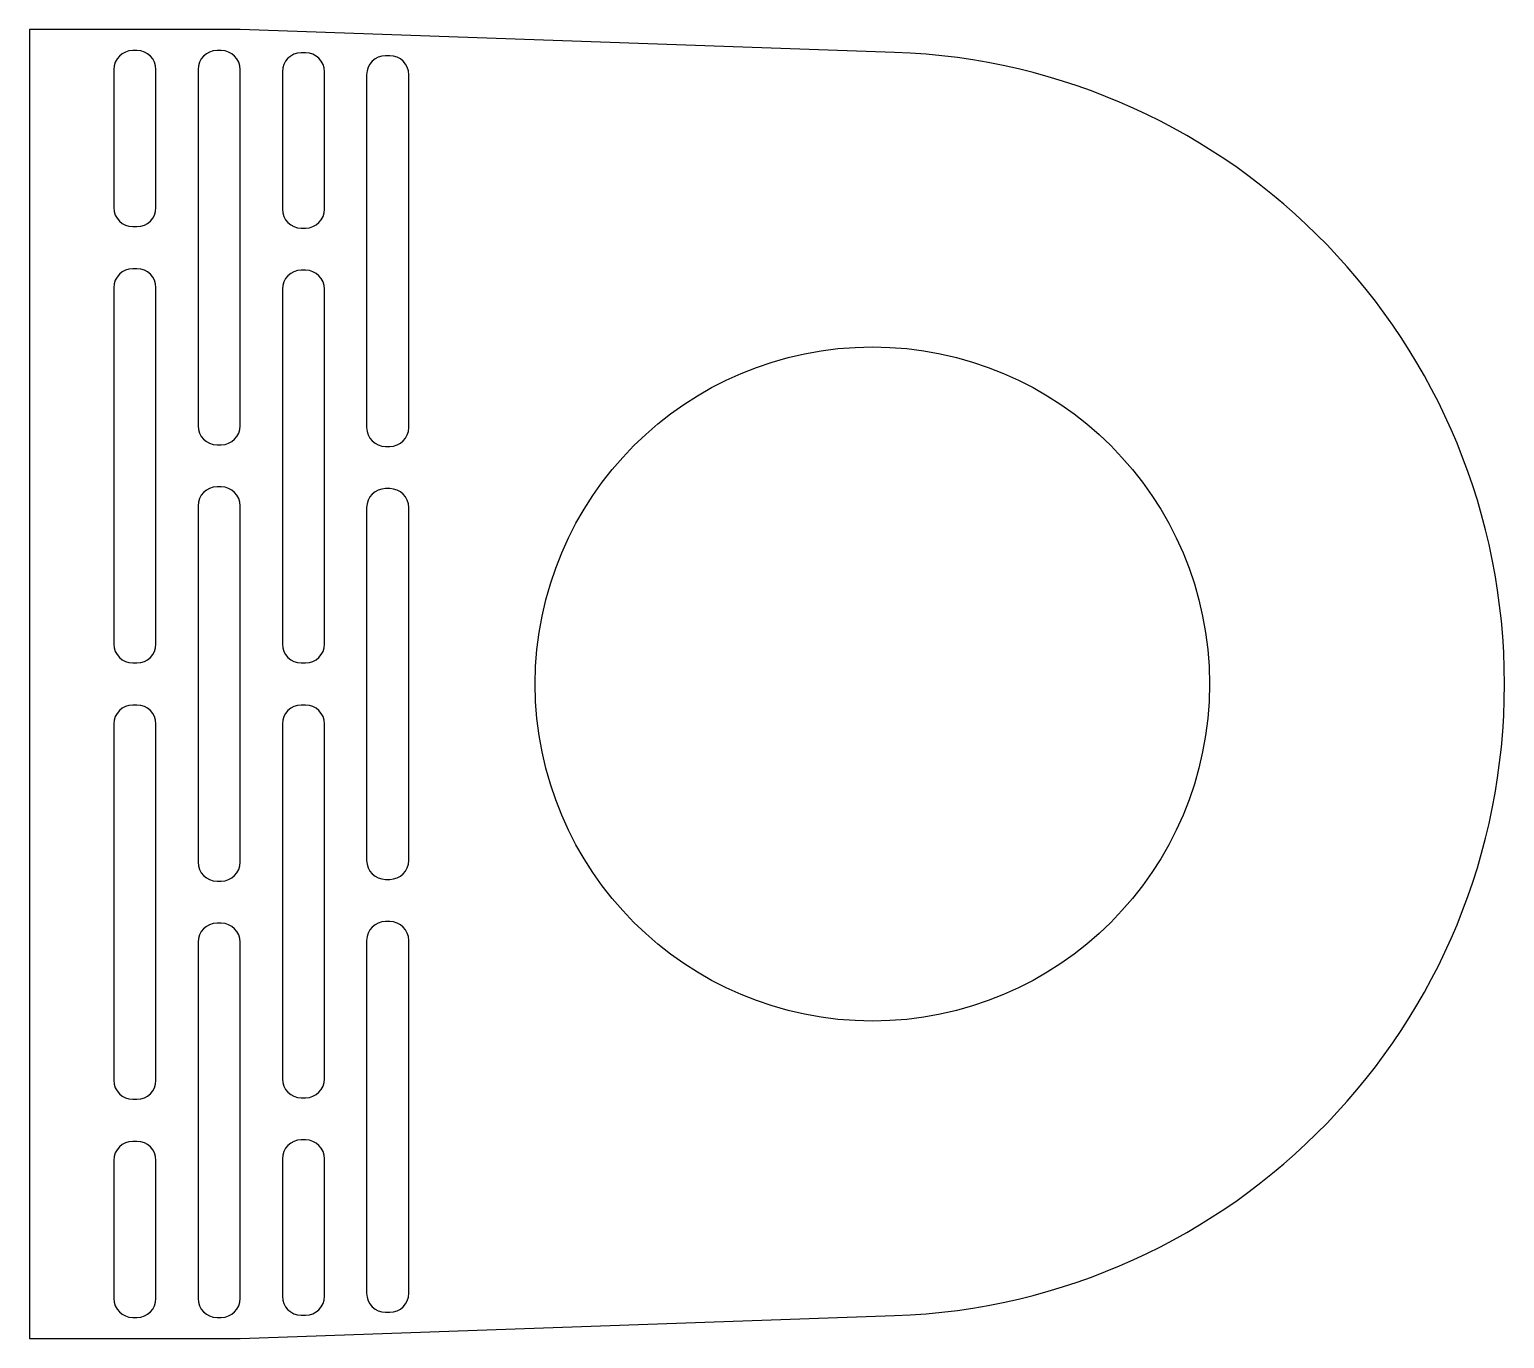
# Model space of a CAD drawing. Header units: metres. Extents: x 0 to 35, y 0 to 31.1.
import ezdxf

# ---------------------------------------------------------------- set-up
doc = ezdxf.new("R2010")
doc.units = ezdxf.units.M

msp = doc.modelspace()

# ---------------------------------------------------------------- linework, layer by layer
at = {"layer": 'PARAMETRIX'}
for p, q in [((0, 31.066), (0, 0)), ((5, 31.066), (0, 31.066)), ((20.5235, 30.5239), (5, 31.066)), ((2.55, 30.566), (2.45, 30.566)), ((4.55, 30.566), (4.45, 30.566)), ((6.55, 30.5136), (6.45, 30.5136)), ((2, 30.116), (2, 26.8383)), ((3, 26.8383), (3, 30.116)), ((4, 30.116), (4, 21.6607)), ((5, 21.6607), (5, 30.116)), ((8.55, 30.4438), (8.45, 30.4438)), ((6, 30.0636), (6, 26.8034)), ((7, 26.8034), (7, 30.0636)), ((8, 29.9938), (8, 21.6199)), ((9, 21.6199), (9, 29.9938)), ((2.45, 26.3883), (2.55, 26.3883)), ((6.45, 26.3534), (6.55, 26.3534)), ((2.55, 25.3883), (2.45, 25.3883)), ((6.55, 25.3534), (6.45, 25.3534)), ((2, 24.9383), (2, 16.483)), ((3, 16.483), (3, 24.9383)), ((6, 24.9034), (6, 16.483)), ((7, 16.483), (7, 24.9034)), ((4.45, 21.2107), (4.55, 21.2107)), ((8.45, 21.1699), (8.55, 21.1699)), ((4.55, 20.2107), (4.45, 20.2107)), ((8.55, 20.1699), (8.45, 20.1699)), ((4, 19.7607), (4, 11.3053)), ((5, 11.3053), (5, 19.7607)), ((8, 19.7199), (8, 11.3461)), ((9, 11.3461), (9, 19.7199)), ((2.45, 16.033), (2.55, 16.033)), ((6.45, 16.033), (6.55, 16.033)), ((2.55, 15.033), (2.45, 15.033)), ((6.55, 15.033), (6.45, 15.033)), ((2, 14.583), (2, 6.1277)), ((3, 6.1277), (3, 14.583)), ((6, 14.583), (6, 6.1626)), ((7, 6.1626), (7, 14.583)), ((4.45, 10.8553), (4.55, 10.8553)), ((8.45, 10.8961), (8.55, 10.8961)), ((4.55, 9.8553), (4.45, 9.8553)), ((8.55, 9.8961), (8.45, 9.8961)), ((4, 9.4053), (4, 0.95)), ((5, 0.95), (5, 9.4053)), ((8, 9.4461), (8, 1.0722)), ((9, 1.0722), (9, 9.4461)), ((2.45, 5.6777), (2.55, 5.6777)), ((6.45, 5.7126), (6.55, 5.7126)), ((2.55, 4.6777), (2.45, 4.6777)), ((6.55, 4.7126), (6.45, 4.7126)), ((2, 4.2277), (2, 0.95)), ((3, 0.95), (3, 4.2277)), ((6, 4.2626), (6, 1.0024)), ((7, 1.0024), (7, 4.2626)), ((2.45, 0.5), (2.55, 0.5)), ((4.45, 0.5), (4.55, 0.5)), ((5, 0), (20.5235, 0.5421)), ((6.45, 0.5524), (6.55, 0.5524)), ((8.45, 0.6222), (8.55, 0.6222)), ((0, 0), (5, 0))]:
    msp.add_line(p, q, dxfattribs=at)
msp.add_circle((20, 15.533), 8, dxfattribs=at)
for centre, radius, start, end in [((2.45, 30.116), 0.45, 90, 180), ((2.55, 30.116), 0.45, 0, 90), ((4.45, 30.116), 0.45, 90, 180), ((4.55, 30.116), 0.45, 360, 90), ((6.45, 30.0636), 0.45, 90, 180), ((6.55, 30.0636), 0.45, 360, 90), ((20, 15.533), 15, 272.0002, 87.9998), ((8.45, 29.9938), 0.45, 90, 180), ((8.55, 29.9938), 0.45, 0, 90), ((2.45, 26.8383), 0.45, 180, 270), ((2.55, 26.8383), 0.45, 270, 0), ((6.45, 26.8034), 0.45, 180, 270), ((6.55, 26.8034), 0.45, 270, 360), ((2.45, 24.9383), 0.45, 90, 180), ((2.55, 24.9383), 0.45, 0, 90), ((6.45, 24.9034), 0.45, 90, 180), ((6.55, 24.9034), 0.45, 0, 90), ((4.45, 21.6607), 0.45, 180, 270), ((4.55, 21.6607), 0.45, 270, 0), ((8.45, 21.6199), 0.45, 180, 270), ((8.55, 21.6199), 0.45, 270, 360), ((4.45, 19.7607), 0.45, 90, 180), ((4.55, 19.7607), 0.45, 0, 90), ((8.45, 19.7199), 0.45, 90, 180), ((8.55, 19.7199), 0.45, 0, 90), ((2.45, 16.483), 0.45, 180, 270), ((2.55, 16.483), 0.45, 270, 360), ((6.45, 16.483), 0.45, 180, 270), ((6.55, 16.483), 0.45, 270, 360), ((2.45, 14.583), 0.45, 90, 180), ((2.55, 14.583), 0.45, 0, 90), ((6.45, 14.583), 0.45, 90, 180), ((6.55, 14.583), 0.45, 0, 90), ((4.45, 11.3053), 0.45, 180, 270), ((4.55, 11.3053), 0.45, 270, 0), ((8.45, 11.3461), 0.45, 180, 270), ((8.55, 11.3461), 0.45, 270, 0), ((4.45, 9.4053), 0.45, 90, 180), ((4.55, 9.4053), 0.45, 0, 90), ((8.45, 9.4461), 0.45, 90, 180), ((8.55, 9.4461), 0.45, 0, 90), ((2.45, 6.1277), 0.45, 180, 270), ((2.55, 6.1277), 0.45, 270, 0), ((6.45, 6.1626), 0.45, 180, 270), ((6.55, 6.1626), 0.45, 270, 0), ((2.45, 4.2277), 0.45, 90, 180), ((2.55, 4.2277), 0.45, 0, 90), ((6.45, 4.2626), 0.45, 90, 180), ((6.55, 4.2626), 0.45, 0, 90), ((8.45, 1.0722), 0.45, 180, 270), ((8.55, 1.0722), 0.45, 270, 0), ((2.45, 0.95), 0.45, 180, 270), ((2.55, 0.95), 0.45, 270, 0), ((4.45, 0.95), 0.45, 180, 270), ((4.55, 0.95), 0.45, 270, 0), ((6.45, 1.0024), 0.45, 180, 270), ((6.55, 1.0024), 0.45, 270, 0)]:
    msp.add_arc(centre, radius, start, end, dxfattribs=at)

doc.saveas('drawing.dxf')
